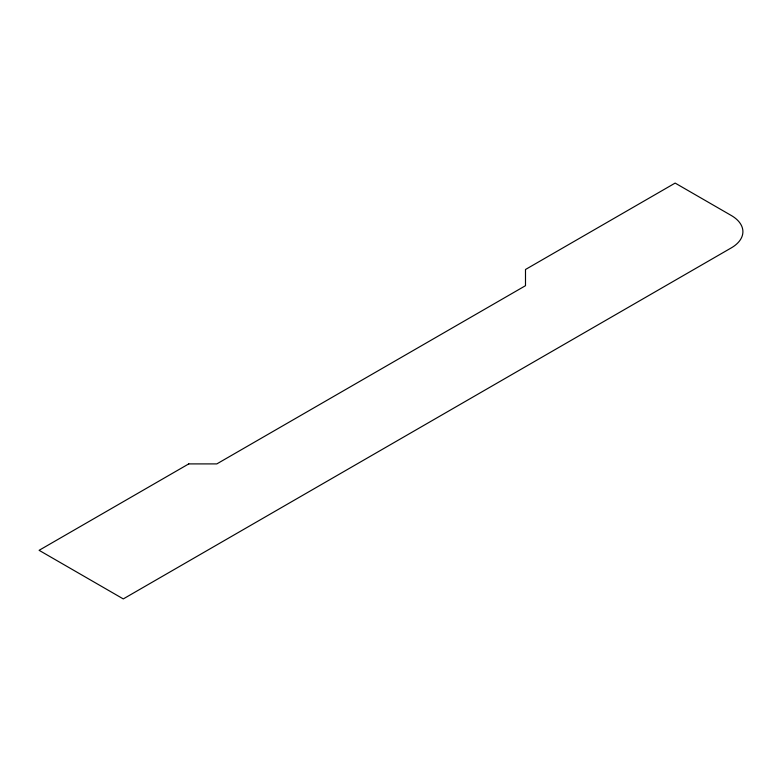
<?xml version="1.0" encoding="UTF-8"?>
<svg xmlns="http://www.w3.org/2000/svg" width="782" height="782" viewBox="0 0 782 782"><rect width="100%" height="100%" fill="white"/><g stroke="black" fill="none" stroke-linecap="round" stroke-linejoin="round"><path stroke-width="1.17" d="M188.755 463.902L39.1 550.313L123.282 598.914L731.278 247.894A39.687 22.913 0 0 0 731.278 215.49L675.149 183.086L525.494 269.497L525.494 285.694L216.819 463.902L188.755 463.902"/></g></svg>
